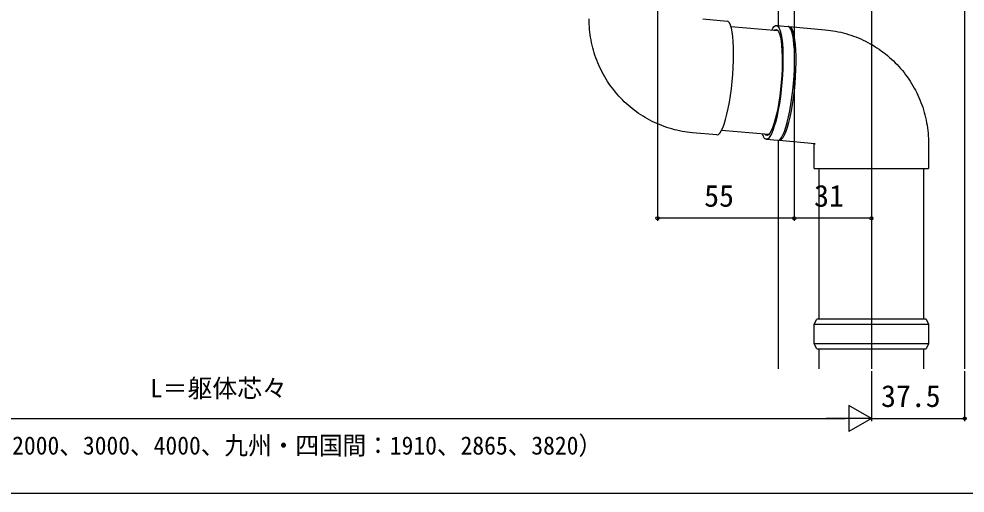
# Model space of a CAD drawing. Units: millimetres, scale not verified. Extents: x -525 to 525, y -785 to 780.
# Drawn here: x -87.7 to 292.7, y -784.8 to -594 of the extents above; entities that cross this region are included whole.
import ezdxf
from ezdxf.enums import TextEntityAlignment as Align

# ---------------------------------------------------------------- set-up
doc = ezdxf.new("R2010")
doc.units = ezdxf.units.MM
doc.header["$LTSCALE"] = 4
for name, color, linetype in [('0-3_YKK_12', 2, 'Continuous'), ('0-4_YKK_13', 4, 'Continuous'), ('0-5_YKK_D', 6, 'Continuous'), ('0-6_YKK_ZWAK', 7, 'Continuous')]:
    doc.layers.add(name, color=color, linetype=linetype)
doc.styles.add('ＭＳ ゴシック', font='')
doc.styles.get('ＭＳ ゴシック').set_extended_font_data('MS Gothic')

msp = doc.modelspace()

# ---------------------------------------------------------------- linework, layer by layer
at = {"layer": '0-3_YKK_12'}
for p, q in [((255, -8.8), (255, -734.8)), ((292.5, -27.8), (292.5, -734.8)), ((217.5, -642.887), (217.5, -734.8))]:
    msp.add_line(p, q, dxfattribs=at)
msp.add_lwpolyline([(217.5, -478.306), (217.5, -515.8), (217.5, -545.8), (217.5, -596.727)], dxfattribs=at)
at = {"layer": '0-4_YKK_13'}
for p, q in [((187.174, -594.027), (196.965, -594.899)), ((198.506, -597.044), (217.401, -598.726)), ((216.823, -596.667), (221.474, -597.081)), ((221.964, -597.124), (236.405, -598.41)), ((213.676, -640.561), (194.782, -638.879)), ((192.886, -640.718), (183.095, -639.846)), ((217.395, -642.9), (212.745, -642.486)), ((232.326, -644.229), (217.885, -642.943)), ((232, -654.232), (232, -644.232)), ((232, -644.232), (232.395, -644.232)), ((232.395, -644.232), (232.326, -644.229)), ((278, -644.232), (278, -654.232)), ((232, -654.232), (232.395, -654.232)), ((232.395, -654.232), (278, -654.232)), ((234, -714.8), (234, -654.232)), ((276, -654.232), (276, -714.8)), ((232, -716.8), (233, -714.8)), ((277, -714.8), (233, -714.8)), ((277, -714.8), (278, -716.8)), ((232, -724.8), (232, -716.8)), ((232, -716.8), (278, -716.8)), ((278, -716.8), (278, -724.8)), ((233, -726.8), (232, -724.8)), ((278, -724.8), (232, -724.8)), ((278, -724.8), (277, -726.8)), ((233, -726.8), (277, -726.8)), ((234, -734.8), (234, -726.8)), ((276, -726.8), (276, -734.8))]:
    msp.add_line(p, q, dxfattribs=at)
for points in [[(148.348, -618.269), (147.802, -617.358), (147.277, -616.434), (146.774, -615.498), (146.292, -614.551), (145.832, -613.593), (145.394, -612.625), (144.979, -611.647), (144.586, -610.659), (144.216, -609.662), (143.869, -608.658), (143.545, -607.645), (143.244, -606.625), (142.967, -605.599), (142.714, -604.566), (142.484, -603.528), (142.278, -602.485), (142.096, -601.437), (141.938, -600.385), (141.805, -599.33), (141.695, -598.272), (141.609, -597.212), (141.547, -596.15), (141.512, -595.088), (141.5, -594.024)], [(192.886, -640.718), (192.955, -640.721), (193.503, -640.54), (194.073, -640.001), (194.657, -639.112), (195.244, -637.887), (195.827, -636.345), (196.396, -634.511), (196.941, -632.413), (197.455, -630.086), (197.928, -627.564), (198.355, -624.889), (198.727, -622.102), (199.039, -619.247), (199.287, -616.37), (199.465, -613.515), (199.572, -610.728), (199.606, -608.053), (199.566, -605.531), (199.453, -603.203), (199.268, -601.106), (199.015, -599.272), (198.697, -597.73), (198.32, -596.505), (197.889, -595.616), (197.412, -595.077), (196.965, -594.899)], [(214.928, -598.506), (215.346, -597.785), (215.924, -597.07), (216.484, -596.709), (217.017, -596.709), (217.515, -597.07), (217.97, -597.785), (218.375, -598.844), (218.723, -600.231), (219.009, -601.922), (219.228, -603.892), (219.377, -606.109), (219.454, -608.538), (219.457, -611.142), (219.387, -613.878), (219.244, -616.705), (219.03, -619.576)], [(217.395, -642.9), (217.735, -642.857), (218.295, -642.497), (218.873, -641.781), (219.46, -640.722), (220.046, -639.336), (220.623, -637.645), (221.181, -635.675), (221.712, -633.458), (222.207, -631.028), (222.657, -628.425), (223.057, -625.688), (223.4, -622.862), (223.681, -619.99), (223.894, -617.119), (224.037, -614.292), (224.108, -611.556), (224.105, -608.952), (224.028, -606.523), (223.879, -604.306), (223.659, -602.336), (223.373, -600.645), (223.025, -599.258), (222.621, -598.199), (222.166, -597.484), (221.668, -597.123), (221.474, -597.081)], [(221.801, -597.127), (222.157, -597.167), (222.655, -597.527), (223.11, -598.243), (223.515, -599.302), (223.863, -600.688), (224.149, -602.379), (224.368, -604.349), (224.517, -606.566), (224.594, -608.996), (224.597, -611.599), (224.527, -614.336), (224.384, -617.162), (224.17, -620.034)], [(215.892, -598.592), (216.229, -598.356), (216.743, -598.269), (217.224, -598.531), (217.665, -599.139), (218.059, -600.082), (218.4, -601.346), (218.681, -602.909), (218.897, -604.745), (219.047, -606.825), (219.126, -609.115), (219.134, -611.576), (219.071, -614.169), (218.937, -616.85), (218.735, -619.576)], [(236.405, -598.41), (238.509, -598.652), (239.557, -598.801), (240.601, -598.979), (241.64, -599.184), (242.674, -599.415), (243.703, -599.669), (244.726, -599.946), (245.741, -600.246), (246.75, -600.57), (247.751, -600.917), (248.743, -601.289), (249.727, -601.683), (250.701, -602.1), (251.665, -602.54), (252.619, -603.002), (253.562, -603.486), (254.493, -603.993), (255.413, -604.52), (256.32, -605.07), (257.214, -605.64), (258.094, -606.231), (258.961, -606.842), (259.813, -607.473), (260.651, -608.124), (261.473, -608.794), (262.279, -609.484), (263.07, -610.191), (263.843, -610.918), (264.6, -611.661), (265.34, -612.423), (266.061, -613.201), (266.765, -613.996), (267.45, -614.807), (268.116, -615.634), (268.763, -616.476), (269.39, -617.333), (269.998, -618.204), (270.585, -619.089), (271.152, -619.987)], [(183.095, -639.846), (180.991, -639.604), (179.943, -639.455), (178.899, -639.277), (177.86, -639.072), (176.826, -638.841), (175.797, -638.587), (174.774, -638.31), (173.759, -638.01), (172.75, -637.686), (171.749, -637.339), (170.757, -636.968), (169.773, -636.573), (168.799, -636.156), (167.835, -635.716), (166.881, -635.254), (165.938, -634.77), (165.007, -634.264), (164.087, -633.736), (163.18, -633.187), (162.286, -632.617), (161.406, -632.026), (160.539, -631.414), (159.687, -630.783), (158.849, -630.132), (158.027, -629.462), (157.221, -628.773), (156.43, -628.065), (155.657, -627.339), (154.9, -626.595), (154.16, -625.833), (153.439, -625.055), (152.735, -624.26), (152.05, -623.449), (151.384, -622.622), (150.737, -621.78), (150.11, -620.924), (149.502, -620.052), (148.915, -619.167), (148.348, -618.269)], [(219.03, -619.576), (218.75, -622.448), (218.407, -625.274), (218.007, -628.011), (217.556, -630.614), (217.061, -633.044), (216.531, -635.261), (215.973, -637.231), (215.396, -638.922), (214.809, -640.308), (214.223, -641.367), (213.645, -642.083), (213.084, -642.443), (212.551, -642.443), (212.053, -642.083), (211.598, -641.367), (211.204, -640.341)], [(218.735, -619.576), (218.468, -622.302), (218.141, -624.984), (217.758, -627.576), (217.327, -630.038), (216.854, -632.327), (216.347, -634.407), (215.814, -636.244), (215.265, -637.807), (214.707, -639.07), (214.151, -640.014), (213.605, -640.622), (213.079, -640.884), (212.58, -640.796), (212.168, -640.426)], [(224.17, -620.034), (223.89, -622.905), (223.547, -625.732), (223.147, -628.468), (222.696, -631.072), (222.201, -633.501), (221.671, -635.718), (221.113, -637.688), (220.536, -639.379), (219.95, -640.766), (219.363, -641.825), (218.785, -642.54), (218.225, -642.901), (217.885, -642.943)], [(271.152, -619.987), (271.698, -620.898), (272.223, -621.822), (272.726, -622.758), (273.208, -623.705), (273.668, -624.663), (274.106, -625.631), (274.521, -626.61), (274.914, -627.597), (275.284, -628.594), (275.631, -629.599), (275.955, -630.611), (276.256, -631.631), (276.533, -632.657), (276.786, -633.69), (277.016, -634.728), (277.222, -635.771), (277.404, -636.819), (277.562, -637.871), (277.695, -638.926), (277.805, -639.984), (277.891, -641.044), (277.953, -642.106), (277.988, -643.169), (278, -644.232)]]:
    msp.add_lwpolyline(points, dxfattribs=at)
at = {"layer": '0-5_YKK_D'}
for p, q in [((169, -451.5), (169, -675.232)), ((224, -516.5), (224, -675.232)), ((224, -516.5), (224, -675.232)), ((224, -674.232), (169, -674.232)), ((255, -674.232), (224, -674.232)), ((255, -735.8), (255, -755.8)), ((255, -735.8), (255, -755.8)), ((292.5, -735.8), (292.5, -755.8)), ((255, -754.8), (245.907, -749.55)), ((245.907, -749.55), (245.907, -760.05)), ((-234.5, -754.8), (244.5, -754.8)), ((255, -754.8), (236.813, -754.8)), ((255, -754.8), (245.907, -760.05)), ((255, -754.8), (292.5, -754.8))]:
    msp.add_line(p, q, dxfattribs=at)
for centre in [(169, -674.232), (224, -674.232), (224, -674.232), (255, -674.232), (292.5, -754.8)]:
    msp.add_circle(centre, 0.637, dxfattribs=at)
at = {"layer": '0-6_YKK_ZWAK'}
msp.add_lwpolyline([(-525, -784.8), (525, -784.8), (525, 745.2)], dxfattribs=at)

# ---------------------------------------------------------------- texts
at = {"layer": '0-5_YKK_D', "style": 'ＭＳ ゴシック'}
for s, height, p in [('55', 8.798, (187.773, -672.232)), ('31', 8.798, (231.966, -672.232)), ('L＝躯体芯々', 7.331, (-34.943, -748.493)), ('37.5', 8.798, (258.886, -752.8))]:
    msp.add_text(s, height=height, dxfattribs=at).set_placement(p, align=Align.BOTTOM_LEFT)
at = {"layer": '0-5_YKK_D', "style": 'ＭＳ ゴシック', "width": 0.95}
msp.add_text('（関東間：1820、2730、3640、MM：2000、3000、4000、九州・四国間：1910、2865、3820）', height=7.331, dxfattribs=at).set_placement((-242.297, -771.505), align=Align.BOTTOM_LEFT)

doc.saveas('drawing.dxf')
